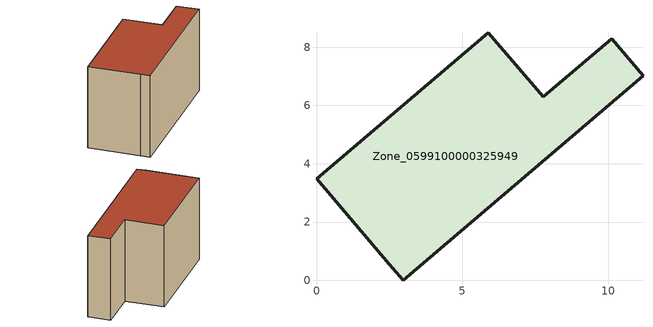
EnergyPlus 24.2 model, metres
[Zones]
Zone_0599100000325949
 floor ground (C_G): 2.97,0 2.5,0.55 0,3.48 5.89,8.5 7.77,6.29 10.12,8.29 11.2,7.02 z0
 wall outside (C_F): 5.89,8.5 0,3.48 2.5,0.55 2.97,0 11.2,7.02 10.12,8.29 7.77,6.29 5.89,8.5 z0:6.32
 roof outside (C_R): 0,3.48 2.5,0.55 2.97,0 11.2,7.02 10.12,8.29 7.77,6.29 5.89,8.5 z6.32
[BUILDING]
Pand.0599100000325949: North Axis=0; Terrain=City; Loads Convergence Tolerance Value=0.04; Temperature Convergence Tolerance Value=0.4; Solar Distribution=FullExterior; Maximum Number of Warmup Days=25; Minimum Number of Warmup Days=1
[Site:Location]
Rotterdam.The.Hague.AP_ZH_NLD Design_Conditions: Latitude=51.96; Longitude=4.45; Time Zone=1; Elevation=-4.5
[SITE:GROUNDTEMPERATURE:BUILDINGSURFACE]
18, 18, 18, 18, 18, 18, 18, 18, 18, 18, 18, 18
[MATERIAL] Thermal Absorptance=0.9; Solar Absorptance=0.7; Visible Absorptance=0.7
Name | Roughness | Thickness | Conductivity | Density | Specific Heat
G.TI.1946 | MediumSmooth | 0.15 | 1 | 540 | 1210
F.TI.1946 | Rough | 0.3 | 0.857143 | 1920 | 840
R.TI.1946 | MediumRough | 0.2 | 0.1 | 1500 | 1000
[CONSTRUCTION]
C_G: G.TI.1946
C_F: F.TI.1946
C_R: R.TI.1946
[ZONE]
Zone_0599100000325949: Type=1; Multiplier=1; Ceiling Height=Autocalculate; Volume=Autocalculate; Floor Area=autocalculate; Part of Total Floor Area=Yes
[ZONEINFILTRATION:DESIGNFLOWRATE]
Infil_Zone_0599100000325949: Zone or ZoneList or Space or SpaceList=Zone_0599100000325949; Schedule=AlwaysOn; Design Flow Rate Calculation Method=Flow/Area; Flow Rate per Floor Area=0.003; Constant Term Coefficient=1; Temperature Term Coefficient=0; Velocity Term Coefficient=0; Velocity Squared Term Coefficient=0
[HVACTEMPLATE:ZONE:IDEALLOADSAIRSYSTEM]
Zone_0599100000325949: Maximum Heating Supply Air Temperature=50; Minimum Cooling Supply Air Temperature=13; Maximum Heating Supply Air Humidity Ratio=0.0156; Minimum Cooling Supply Air Humidity Ratio=0.0077; Heating Limit=NoLimit; Cooling Limit=NoLimit; Dehumidification Control Type=ConstantSensibleHeatRatio; Cooling Sensible Heat Ratio=0.7; Dehumidification Setpoint=60; Humidification Control Type=None; Humidification Setpoint=30; Outdoor Air Method=None; Outdoor Air Flow Rate per Person=0.00944; Outdoor Air Flow Rate per Zone Floor Area=0; Outdoor Air Flow Rate per Zone=0; Demand Controlled Ventilation Type=None; Outdoor Air Economizer Type=NoEconomizer; Heat Recovery Type=None; Sensible Heat Recovery Effectiveness=0.7; Latent Heat Recovery Effectiveness=0.65
[ZONECONTROL:THERMOSTAT]
ThermostatControl_Zone_0599100000325949: Zone or ZoneList=Zone_0599100000325949; Control Type Schedule=DualSetpointControlType; Control 1=Thermostat_Zone_0599100000325949; Temperature Difference Between Cutout And Setpoint=0
[THERMOSTATSETPOINT:DUALSETPOINT]
Thermostat_Zone_0599100000325949: Heating Setpoint Temperature Schedule=HeatingSetpoint_Zone_0599100000325949; Cooling Setpoint Temperature Schedule=CoolingSetpoint_Zone_0599100000325949
[SCHEDULE:COMPACT]
HeatingSetpoint_Zone_0599100000325949: Through: 12/31, For: AllDays, Until: 24:00, 21
CoolingSetpoint_Zone_0599100000325949: Through: 12/31, For: AllDays, Until: 24:00, 24
DualSetpointControlType: Through: 12/31, For: AllDays, Until: 24:00, 4
AlwaysOn: Through: 12/31, For: AllDays, Until: 24:00, 1
